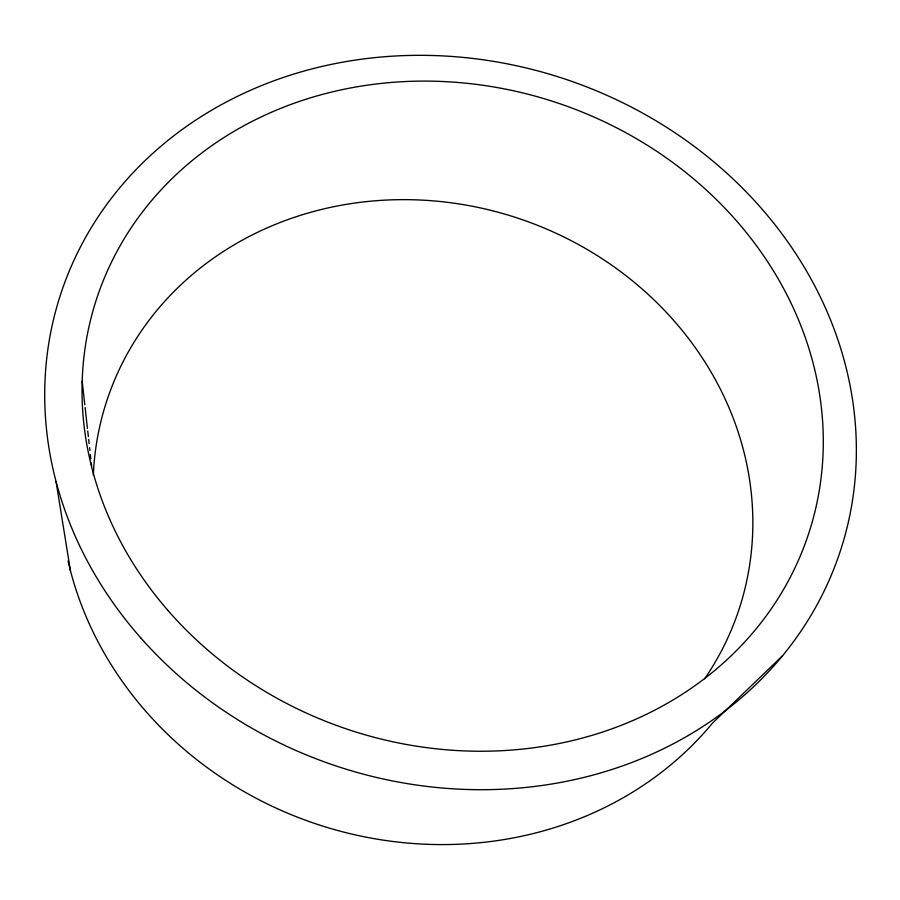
<?xml version="1.0" encoding="UTF-8"?>
<svg xmlns="http://www.w3.org/2000/svg" width="900" height="900" viewBox="0 0 900 900"><rect width="100%" height="100%" fill="white"/><g stroke="black" fill="none" stroke-linecap="round" stroke-linejoin="round"><path stroke-width="1.35" d="M782.629 655.661L712.553 723.06A364.365 330.964 18.5 0 1 345.623 832.579A364.365 330.964 18.5 0 1 68.062 560.947M56.036 481.444L70.403 570.521M82.181 381.296L84.802 404.809M85.117 407.576L87.435 428.321M87.75 431.089L88.369 436.624M88.672 439.38L89.134 443.531M89.606 447.683L89.91 450.45M90.371 454.601L90.844 458.752M91.305 462.904L91.609 465.66M93.308 475.301A332.865 302.096 18.5 0 1 518.265 218.306A332.865 302.096 18.5 0 1 704.666 678.803M167.873 610.38A374.873 330.311 18.5 0 0 800.471 555.536A374.873 330.311 18.5 0 0 389.644 82.597A374.873 330.311 18.5 0 0 167.873 610.38M141.142 638.314A410.445 362.025 18.5 0 0 832.68 571.894A410.445 362.025 18.5 0 0 377.798 57.33A410.445 362.025 18.5 0 0 141.142 638.314"/></g></svg>
